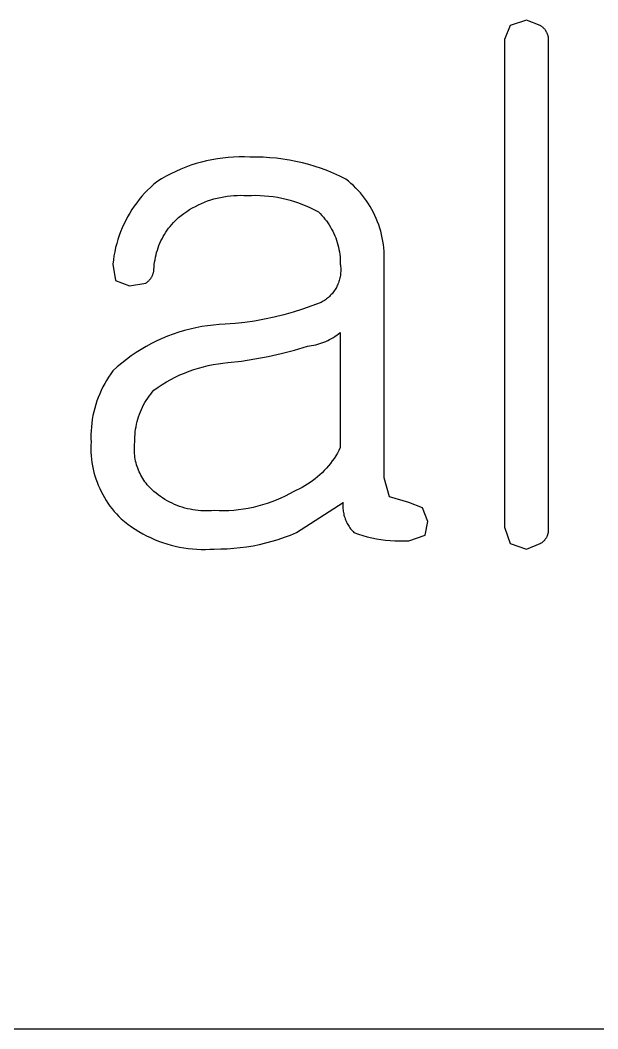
# Model space of a CAD drawing. Header units: millimetres. Extents: x 3033 to 5773, y 123 to 1487.
# Drawn here: x 4012.39 to 4023.26, y 160.35 to 179.32 of the extents above; entities that cross this region are included whole.
import ezdxf

# ---------------------------------------------------------------- set-up
doc = ezdxf.new("R2010")
doc.units = ezdxf.units.MM
doc.header["$MEASUREMENT"] = 0
doc.layers.add('TEX', color=70, linetype='Continuous')

msp = doc.modelspace()

# ---------------------------------------------------------------- linework, layer by layer
at = {"layer": 'TEX'}
for p, q in [((4021.92, 179.324), (4021.611, 179.221)), ((4022.178, 179.221), (4021.92, 179.324)), ((4021.611, 179.221), (4021.508, 178.963)), ((4022.187, 179.215), (4022.178, 179.221)), ((4022.196, 179.209), (4022.187, 179.215)), ((4022.205, 179.203), (4022.196, 179.209)), ((4022.214, 179.197), (4022.205, 179.203)), ((4022.222, 179.19), (4022.214, 179.197)), ((4022.231, 179.183), (4022.222, 179.19)), ((4022.239, 179.176), (4022.231, 179.183)), ((4022.246, 179.168), (4022.239, 179.176)), ((4022.254, 179.16), (4022.246, 179.168)), ((4022.261, 179.152), (4022.254, 179.16)), ((4022.268, 179.144), (4022.261, 179.152)), ((4022.274, 179.135), (4022.268, 179.144)), ((4022.28, 179.127), (4022.274, 179.135)), ((4021.508, 178.963), (4021.508, 169.788)), ((4022.286, 179.118), (4022.28, 179.127)), ((4022.292, 179.109), (4022.286, 179.118)), ((4022.297, 179.099), (4022.292, 179.109)), ((4022.302, 179.09), (4022.297, 179.099)), ((4022.307, 179.08), (4022.302, 179.09)), ((4022.311, 179.07), (4022.307, 179.08)), ((4022.315, 179.06), (4022.311, 179.07)), ((4022.319, 179.05), (4022.315, 179.06)), ((4022.322, 179.04), (4022.319, 179.05)), ((4022.325, 179.029), (4022.322, 179.04)), ((4022.328, 179.019), (4022.325, 179.029)), ((4022.33, 179.008), (4022.328, 179.019)), ((4022.332, 178.997), (4022.33, 179.008)), ((4022.333, 178.987), (4022.332, 178.997)), ((4022.334, 178.976), (4022.333, 178.987)), ((4022.335, 178.965), (4022.334, 178.976)), ((4022.335, 178.955), (4022.335, 178.965)), ((4022.335, 178.944), (4022.335, 178.955)), ((4022.335, 178.933), (4022.335, 178.944)), ((4022.333, 178.912), (4022.334, 178.922)), ((4022.333, 169.736), (4022.333, 178.912)), ((4022.334, 178.922), (4022.335, 178.933)), ((4015.901, 176.677), (4015.801, 176.653)), ((4016.001, 176.698), (4015.901, 176.677)), ((4016.102, 176.716), (4016.001, 176.698)), ((4016.203, 176.73), (4016.102, 176.716)), ((4016.305, 176.74), (4016.203, 176.73)), ((4016.407, 176.747), (4016.305, 176.74)), ((4016.51, 176.751), (4016.407, 176.747)), ((4016.612, 176.75), (4016.51, 176.751)), ((4016.714, 176.747), (4016.612, 176.75)), ((4016.839, 176.748), (4016.714, 176.747)), ((4016.964, 176.745), (4016.839, 176.748)), ((4017.088, 176.737), (4016.964, 176.745)), ((4017.212, 176.726), (4017.088, 176.737)), ((4017.336, 176.711), (4017.212, 176.726)), ((4017.459, 176.691), (4017.336, 176.711)), ((4017.581, 176.667), (4017.459, 176.691)), ((4017.703, 176.64), (4017.581, 176.667)), ((4015.32, 176.48), (4015.228, 176.435)), ((4015.414, 176.521), (4015.32, 176.48)), ((4015.509, 176.559), (4015.414, 176.521)), ((4015.605, 176.594), (4015.509, 176.559)), ((4015.703, 176.625), (4015.605, 176.594)), ((4015.801, 176.653), (4015.703, 176.625)), ((4017.823, 176.608), (4017.703, 176.64)), ((4017.943, 176.572), (4017.823, 176.608)), ((4018.061, 176.532), (4017.943, 176.572)), ((4018.178, 176.488), (4018.061, 176.532)), ((4018.293, 176.441), (4018.178, 176.488)), ((4015.049, 176.337), (4014.962, 176.283)), ((4015.138, 176.387), (4015.049, 176.337)), ((4015.228, 176.435), (4015.138, 176.387)), ((4018.407, 176.389), (4018.293, 176.441)), ((4018.518, 176.334), (4018.407, 176.389)), ((4018.568, 176.295), (4018.518, 176.334)), ((4018.616, 176.253), (4018.568, 176.295)), ((4014.788, 176.125), (4014.734, 176.068)), ((4014.844, 176.179), (4014.788, 176.125)), ((4014.902, 176.232), (4014.844, 176.179)), ((4014.962, 176.283), (4014.902, 176.232)), ((4018.662, 176.211), (4018.616, 176.253)), ((4018.708, 176.166), (4018.662, 176.211)), ((4018.751, 176.12), (4018.708, 176.166)), ((4018.793, 176.073), (4018.751, 176.12)), ((4014.632, 175.95), (4014.584, 175.888)), ((4014.682, 176.01), (4014.632, 175.95)), ((4014.734, 176.068), (4014.682, 176.01)), ((4015.86, 175.899), (4015.919, 175.922)), ((4015.919, 175.922), (4015.979, 175.942)), ((4015.979, 175.942), (4016.039, 175.96)), ((4016.039, 175.96), (4016.1, 175.976)), ((4016.1, 175.976), (4016.162, 175.99)), ((4016.162, 175.99), (4016.223, 176.002)), ((4016.223, 176.002), (4016.286, 176.012)), ((4016.286, 176.012), (4016.348, 176.019)), ((4016.348, 176.019), (4016.411, 176.025)), ((4016.411, 176.025), (4016.474, 176.028)), ((4016.474, 176.028), (4016.537, 176.029)), ((4016.537, 176.029), (4016.6, 176.028)), ((4016.6, 176.028), (4016.663, 176.025)), ((4016.663, 176.025), (4016.745, 176.028)), ((4016.745, 176.028), (4016.827, 176.029)), ((4016.827, 176.029), (4016.909, 176.027)), ((4016.909, 176.027), (4016.99, 176.022)), ((4016.99, 176.022), (4017.072, 176.014)), ((4017.072, 176.014), (4017.153, 176.004)), ((4017.153, 176.004), (4017.234, 175.991)), ((4017.234, 175.991), (4017.315, 175.975)), ((4017.315, 175.975), (4017.395, 175.956)), ((4017.395, 175.956), (4017.474, 175.935)), ((4017.474, 175.935), (4017.552, 175.912)), ((4017.552, 175.912), (4017.63, 175.885)), ((4018.834, 176.024), (4018.793, 176.073)), ((4018.872, 175.974), (4018.834, 176.024)), ((4018.909, 175.923), (4018.872, 175.974)), ((4018.944, 175.87), (4018.909, 175.923)), ((4014.495, 175.76), (4014.453, 175.694)), ((4014.538, 175.825), (4014.495, 175.76)), ((4014.584, 175.888), (4014.538, 175.825)), ((4015.474, 175.689), (4015.526, 175.725)), ((4015.526, 175.725), (4015.579, 175.759)), ((4015.579, 175.759), (4015.633, 175.791)), ((4015.633, 175.791), (4015.689, 175.821)), ((4015.689, 175.821), (4015.745, 175.849)), ((4015.745, 175.849), (4015.802, 175.875)), ((4015.802, 175.875), (4015.86, 175.899)), ((4017.63, 175.885), (4017.707, 175.856)), ((4017.707, 175.856), (4017.783, 175.825)), ((4017.783, 175.825), (4017.857, 175.791)), ((4017.857, 175.791), (4017.931, 175.755)), ((4017.931, 175.755), (4018.003, 175.716)), ((4018.978, 175.816), (4018.944, 175.87)), ((4019.009, 175.761), (4018.978, 175.816)), ((4019.039, 175.705), (4019.009, 175.761)), ((4014.377, 175.557), (4014.343, 175.487)), ((4014.414, 175.626), (4014.377, 175.557)), ((4014.453, 175.694), (4014.414, 175.626)), ((4015.274, 175.516), (4015.306, 175.549)), ((4015.306, 175.549), (4015.34, 175.581)), ((4015.34, 175.581), (4015.374, 175.613)), ((4015.374, 175.613), (4015.423, 175.652)), ((4015.423, 175.652), (4015.474, 175.689)), ((4018.003, 175.716), (4018.035, 175.684)), ((4018.035, 175.684), (4018.067, 175.651)), ((4018.067, 175.651), (4018.097, 175.617)), ((4018.097, 175.617), (4018.126, 175.582)), ((4018.126, 175.582), (4018.154, 175.546)), ((4018.154, 175.546), (4018.181, 175.509)), ((4019.067, 175.649), (4019.039, 175.705)), ((4019.093, 175.591), (4019.067, 175.649)), ((4019.116, 175.532), (4019.093, 175.591)), ((4019.138, 175.473), (4019.116, 175.532)), ((4014.281, 175.343), (4014.254, 175.27)), ((4014.311, 175.415), (4014.281, 175.343)), ((4014.343, 175.487), (4014.311, 175.415)), ((4015.131, 175.333), (4015.157, 175.371)), ((4015.157, 175.371), (4015.185, 175.409)), ((4015.185, 175.409), (4015.213, 175.445)), ((4015.213, 175.445), (4015.243, 175.481)), ((4015.243, 175.481), (4015.274, 175.516)), ((4018.181, 175.509), (4018.206, 175.471)), ((4018.206, 175.471), (4018.23, 175.432)), ((4018.23, 175.432), (4018.253, 175.392)), ((4018.253, 175.392), (4018.274, 175.352)), ((4018.274, 175.352), (4018.294, 175.311)), ((4019.158, 175.412), (4019.138, 175.473)), ((4019.176, 175.352), (4019.158, 175.412)), ((4019.191, 175.29), (4019.176, 175.352)), ((4014.23, 175.195), (4014.208, 175.12)), ((4014.254, 175.27), (4014.23, 175.195)), ((4015.021, 175.129), (4015.041, 175.171)), ((4015.041, 175.171), (4015.061, 175.213)), ((4015.061, 175.213), (4015.083, 175.253)), ((4015.083, 175.253), (4015.107, 175.294)), ((4015.107, 175.294), (4015.131, 175.333)), ((4018.294, 175.311), (4018.312, 175.269)), ((4018.312, 175.269), (4018.329, 175.227)), ((4018.329, 175.227), (4018.344, 175.184)), ((4018.344, 175.184), (4018.358, 175.141)), ((4019.205, 175.229), (4019.191, 175.29)), ((4019.216, 175.166), (4019.205, 175.229)), ((4019.226, 175.104), (4019.216, 175.166)), ((4014.172, 174.968), (4014.157, 174.891)), ((4014.188, 175.045), (4014.172, 174.968)), ((4014.208, 175.12), (4014.188, 175.045)), ((4014.959, 174.954), (4014.973, 174.998)), ((4014.973, 174.998), (4014.987, 175.042)), ((4014.987, 175.042), (4015.004, 175.086)), ((4015.004, 175.086), (4015.021, 175.129)), ((4018.358, 175.141), (4018.371, 175.097)), ((4018.371, 175.097), (4018.382, 175.053)), ((4018.382, 175.053), (4018.391, 175.008)), ((4018.391, 175.008), (4018.399, 174.963)), ((4018.399, 174.963), (4018.406, 174.918)), ((4019.233, 175.041), (4019.226, 175.104)), ((4019.238, 174.978), (4019.233, 175.041)), ((4019.241, 174.914), (4019.238, 174.978)), ((4014.146, 174.814), (4014.137, 174.736)), ((4014.157, 174.891), (4014.146, 174.814)), ((4014.916, 174.726), (4014.922, 174.772)), ((4014.922, 174.772), (4014.929, 174.818)), ((4014.929, 174.818), (4014.938, 174.863)), ((4014.938, 174.863), (4014.948, 174.909)), ((4014.948, 174.909), (4014.959, 174.954)), ((4018.406, 174.918), (4018.41, 174.873)), ((4018.41, 174.873), (4018.414, 174.827)), ((4018.414, 174.827), (4018.415, 174.782)), ((4018.415, 174.782), (4018.415, 174.736)), ((4019.24, 174.788), (4019.241, 174.851)), ((4019.24, 170.716), (4019.24, 174.788)), ((4019.241, 174.851), (4019.241, 174.914)), ((4014.137, 174.736), (4014.188, 174.427)), ((4014.899, 174.575), (4014.902, 174.586)), ((4014.902, 174.586), (4014.905, 174.598)), ((4014.905, 174.598), (4014.907, 174.61)), ((4014.907, 174.61), (4014.909, 174.621)), ((4014.909, 174.621), (4014.91, 174.633)), ((4014.91, 174.633), (4014.912, 174.68)), ((4014.912, 174.68), (4014.916, 174.726)), ((4018.415, 174.736), (4018.419, 174.713)), ((4018.419, 174.713), (4018.421, 174.689)), ((4018.421, 174.689), (4018.423, 174.665)), ((4018.424, 174.593), (4018.422, 174.569)), ((4018.423, 174.665), (4018.424, 174.641)), ((4018.424, 174.641), (4018.424, 174.617)), ((4018.424, 174.617), (4018.424, 174.593)), ((4014.188, 174.427), (4014.446, 174.324)), ((4014.765, 174.382), (4014.775, 174.389)), ((4014.775, 174.389), (4014.784, 174.397)), ((4014.784, 174.397), (4014.793, 174.405)), ((4014.793, 174.405), (4014.802, 174.413)), ((4014.802, 174.413), (4014.811, 174.421)), ((4014.811, 174.421), (4014.819, 174.43)), ((4014.819, 174.43), (4014.827, 174.439)), ((4014.827, 174.439), (4014.834, 174.448)), ((4014.834, 174.448), (4014.842, 174.457)), ((4014.842, 174.457), (4014.849, 174.467)), ((4014.849, 174.467), (4014.855, 174.477)), ((4014.855, 174.477), (4014.862, 174.487)), ((4014.862, 174.487), (4014.868, 174.497)), ((4014.868, 174.497), (4014.873, 174.508)), ((4014.873, 174.508), (4014.879, 174.519)), ((4014.879, 174.519), (4014.883, 174.529)), ((4014.883, 174.529), (4014.888, 174.541)), ((4014.888, 174.541), (4014.892, 174.552)), ((4014.892, 174.552), (4014.896, 174.563)), ((4014.896, 174.563), (4014.899, 174.575)), ((4018.389, 174.405), (4018.381, 174.383)), ((4018.396, 174.428), (4018.389, 174.405)), ((4018.402, 174.451), (4018.396, 174.428)), ((4018.408, 174.474), (4018.402, 174.451)), ((4018.413, 174.498), (4018.408, 174.474)), ((4018.417, 174.522), (4018.413, 174.498)), ((4018.42, 174.545), (4018.417, 174.522)), ((4018.422, 174.569), (4018.42, 174.545)), ((4014.446, 174.324), (4014.755, 174.375)), ((4014.755, 174.375), (4014.765, 174.382)), ((4018.289, 174.215), (4018.275, 174.196)), ((4018.303, 174.234), (4018.289, 174.215)), ((4018.317, 174.254), (4018.303, 174.234)), ((4018.329, 174.275), (4018.317, 174.254)), ((4018.341, 174.296), (4018.329, 174.275)), ((4018.352, 174.317), (4018.341, 174.296)), ((4018.362, 174.338), (4018.352, 174.317)), ((4018.372, 174.36), (4018.362, 174.338)), ((4018.381, 174.383), (4018.372, 174.36)), ((4018.054, 174.015), (4017.881, 173.947)), ((4018.075, 174.026), (4018.054, 174.015)), ((4018.096, 174.038), (4018.075, 174.026)), ((4018.116, 174.051), (4018.096, 174.038)), ((4018.136, 174.065), (4018.116, 174.051)), ((4018.155, 174.079), (4018.136, 174.065)), ((4018.174, 174.094), (4018.155, 174.079)), ((4018.192, 174.109), (4018.174, 174.094)), ((4018.21, 174.125), (4018.192, 174.109)), ((4018.227, 174.142), (4018.21, 174.125)), ((4018.244, 174.16), (4018.227, 174.142)), ((4018.26, 174.177), (4018.244, 174.16)), ((4018.275, 174.196), (4018.26, 174.177)), ((4017.529, 173.83), (4017.35, 173.78)), ((4017.706, 173.886), (4017.529, 173.83)), ((4017.881, 173.947), (4017.706, 173.886)), ((4016.62, 173.638), (4016.436, 173.617)), ((4016.804, 173.664), (4016.62, 173.638)), ((4016.987, 173.697), (4016.804, 173.664)), ((4017.169, 173.736), (4016.987, 173.697)), ((4017.35, 173.78), (4017.169, 173.736)), ((4015.375, 173.452), (4015.269, 173.417)), ((4015.482, 173.484), (4015.375, 173.452)), ((4015.589, 173.512), (4015.482, 173.484)), ((4015.698, 173.537), (4015.589, 173.512)), ((4015.808, 173.558), (4015.698, 173.537)), ((4015.918, 173.574), (4015.808, 173.558)), ((4016.028, 173.587), (4015.918, 173.574)), ((4016.139, 173.597), (4016.028, 173.587)), ((4016.25, 173.602), (4016.139, 173.597)), ((4016.436, 173.617), (4016.25, 173.602)), ((4018.384, 173.423), (4018.415, 173.448)), ((4018.415, 173.448), (4018.415, 171.283)), ((4014.961, 173.289), (4014.861, 173.239)), ((4015.062, 173.335), (4014.961, 173.289)), ((4015.165, 173.378), (4015.062, 173.335)), ((4015.269, 173.417), (4015.165, 173.378)), ((4018.031, 173.239), (4018.069, 173.252)), ((4018.069, 173.252), (4018.106, 173.266)), ((4018.106, 173.266), (4018.143, 173.281)), ((4018.143, 173.281), (4018.18, 173.298)), ((4018.18, 173.298), (4018.215, 173.316)), ((4018.215, 173.316), (4018.251, 173.335)), ((4018.251, 173.335), (4018.285, 173.355)), ((4018.285, 173.355), (4018.319, 173.376)), ((4018.319, 173.376), (4018.352, 173.399)), ((4018.352, 173.399), (4018.384, 173.423)), ((4014.573, 173.07), (4014.481, 173.008)), ((4014.667, 173.13), (4014.573, 173.07)), ((4014.763, 173.186), (4014.667, 173.13)), ((4014.861, 173.239), (4014.763, 173.186)), ((4017.306, 173.053), (4017.552, 173.117)), ((4017.552, 173.117), (4017.797, 173.19)), ((4017.797, 173.19), (4017.836, 173.195)), ((4017.836, 173.195), (4017.876, 173.201)), ((4017.876, 173.201), (4017.915, 173.208)), ((4017.915, 173.208), (4017.954, 173.217)), ((4017.954, 173.217), (4017.993, 173.227)), ((4017.993, 173.227), (4018.031, 173.239)), ((4014.304, 172.873), (4014.219, 172.801)), ((4014.392, 172.942), (4014.304, 172.873)), ((4014.481, 173.008), (4014.392, 172.942)), ((4016.115, 172.86), (4016.208, 172.872)), ((4016.208, 172.872), (4016.302, 172.881)), ((4016.302, 172.881), (4016.555, 172.911)), ((4016.555, 172.911), (4016.807, 172.95)), ((4016.807, 172.95), (4017.057, 172.997)), ((4017.057, 172.997), (4017.306, 173.053)), ((4014.137, 172.726), (4014.095, 172.668)), ((4014.219, 172.801), (4014.137, 172.726)), ((4015.396, 172.649), (4015.483, 172.686)), ((4015.483, 172.686), (4015.57, 172.72)), ((4015.57, 172.72), (4015.659, 172.751)), ((4015.659, 172.751), (4015.748, 172.779)), ((4015.748, 172.779), (4015.839, 172.804)), ((4015.839, 172.804), (4015.93, 172.826)), ((4015.93, 172.826), (4016.022, 172.844)), ((4016.022, 172.844), (4016.115, 172.86)), ((4014.017, 172.548), (4013.982, 172.486)), ((4014.055, 172.609), (4014.017, 172.548)), ((4014.095, 172.668), (4014.055, 172.609)), ((4015.065, 172.471), (4015.146, 172.52)), ((4015.146, 172.52), (4015.228, 172.565)), ((4015.228, 172.565), (4015.311, 172.608)), ((4015.311, 172.608), (4015.396, 172.649)), ((4013.917, 172.358), (4013.888, 172.293)), ((4013.948, 172.423), (4013.917, 172.358)), ((4013.982, 172.486), (4013.948, 172.423)), ((4014.848, 172.291), (4014.878, 172.328)), ((4014.878, 172.328), (4014.91, 172.365)), ((4014.91, 172.365), (4014.987, 172.419)), ((4014.987, 172.419), (4015.065, 172.471)), ((4013.837, 172.16), (4013.814, 172.092)), ((4013.861, 172.227), (4013.837, 172.16)), ((4013.888, 172.293), (4013.861, 172.227)), ((4014.715, 172.087), (4014.739, 172.13)), ((4014.739, 172.13), (4014.764, 172.171)), ((4014.764, 172.171), (4014.791, 172.212)), ((4014.791, 172.212), (4014.818, 172.252)), ((4014.818, 172.252), (4014.848, 172.291)), ((4013.777, 171.954), (4013.762, 171.884)), ((4013.794, 172.023), (4013.777, 171.954)), ((4013.814, 172.092), (4013.794, 172.023)), ((4014.636, 171.91), (4014.653, 171.955)), ((4014.653, 171.955), (4014.673, 172)), ((4014.673, 172), (4014.693, 172.044)), ((4014.693, 172.044), (4014.715, 172.087)), ((4013.739, 171.743), (4013.731, 171.672)), ((4013.749, 171.813), (4013.739, 171.743)), ((4013.762, 171.884), (4013.749, 171.813)), ((4014.581, 171.724), (4014.593, 171.771)), ((4014.593, 171.771), (4014.605, 171.818)), ((4014.605, 171.818), (4014.62, 171.864)), ((4014.62, 171.864), (4014.636, 171.91)), ((4013.726, 171.6), (4013.723, 171.529)), ((4013.731, 171.672), (4013.726, 171.6)), ((4014.553, 171.531), (4014.558, 171.58)), ((4014.558, 171.58), (4014.564, 171.628)), ((4014.564, 171.628), (4014.572, 171.676)), ((4014.572, 171.676), (4014.581, 171.724)), ((4013.725, 171.386), (4013.722, 171.322)), ((4013.723, 171.529), (4013.723, 171.457)), ((4013.723, 171.457), (4013.725, 171.386)), ((4014.545, 171.35), (4014.549, 171.386)), ((4014.549, 171.434), (4014.55, 171.483)), ((4014.549, 171.386), (4014.549, 171.434)), ((4014.55, 171.483), (4014.553, 171.531)), ((4013.722, 171.322), (4013.722, 171.258)), ((4013.722, 171.258), (4013.724, 171.194)), ((4013.724, 171.194), (4013.728, 171.13)), ((4014.541, 171.279), (4014.543, 171.314)), ((4014.541, 171.243), (4014.541, 171.279)), ((4014.542, 171.207), (4014.541, 171.243)), ((4014.544, 171.171), (4014.542, 171.207)), ((4014.543, 171.314), (4014.545, 171.35)), ((4014.548, 171.136), (4014.544, 171.171)), ((4018.36, 171.179), (4018.33, 171.129)), ((4018.389, 171.231), (4018.36, 171.179)), ((4018.415, 171.283), (4018.389, 171.231)), ((4013.728, 171.13), (4013.734, 171.066)), ((4013.734, 171.066), (4013.743, 171.003)), ((4013.743, 171.003), (4013.753, 170.94)), ((4014.552, 171.1), (4014.548, 171.136)), ((4014.558, 171.065), (4014.552, 171.1)), ((4014.565, 171.03), (4014.558, 171.065)), ((4014.573, 170.995), (4014.565, 171.03)), ((4014.583, 170.961), (4014.573, 170.995)), ((4018.229, 170.985), (4018.193, 170.94)), ((4018.264, 171.032), (4018.229, 170.985)), ((4018.298, 171.08), (4018.264, 171.032)), ((4018.33, 171.129), (4018.298, 171.08)), ((4013.753, 170.94), (4013.766, 170.877)), ((4013.766, 170.877), (4013.781, 170.815)), ((4013.781, 170.815), (4013.798, 170.753)), ((4014.594, 170.926), (4014.583, 170.961)), ((4014.605, 170.893), (4014.594, 170.926)), ((4014.618, 170.859), (4014.605, 170.893)), ((4014.632, 170.826), (4014.618, 170.859)), ((4014.648, 170.794), (4014.632, 170.826)), ((4014.664, 170.762), (4014.648, 170.794)), ((4018.073, 170.811), (4018.031, 170.771)), ((4018.114, 170.853), (4018.073, 170.811)), ((4018.154, 170.895), (4018.114, 170.853)), ((4018.193, 170.94), (4018.154, 170.895)), ((4013.798, 170.753), (4013.818, 170.692)), ((4013.818, 170.692), (4013.839, 170.632)), ((4013.839, 170.632), (4013.862, 170.573)), ((4014.681, 170.731), (4014.664, 170.762)), ((4014.7, 170.7), (4014.681, 170.731)), ((4014.719, 170.67), (4014.7, 170.7)), ((4014.74, 170.641), (4014.719, 170.67)), ((4014.762, 170.612), (4014.74, 170.641)), ((4014.784, 170.585), (4014.762, 170.612)), ((4017.847, 170.626), (4017.798, 170.593)), ((4017.895, 170.66), (4017.847, 170.626)), ((4017.941, 170.695), (4017.895, 170.66)), ((4017.987, 170.732), (4017.941, 170.695)), ((4018.031, 170.771), (4017.987, 170.732)), ((4019.343, 170.355), (4019.24, 170.716)), ((4013.862, 170.573), (4013.888, 170.514)), ((4013.888, 170.514), (4013.915, 170.456)), ((4013.915, 170.456), (4013.945, 170.399)), ((4014.807, 170.558), (4014.784, 170.585)), ((4014.832, 170.531), (4014.807, 170.558)), ((4014.857, 170.506), (4014.832, 170.531)), ((4014.883, 170.481), (4014.857, 170.506)), ((4014.91, 170.458), (4014.883, 170.481)), ((4014.949, 170.425), (4014.91, 170.458)), ((4014.989, 170.394), (4014.949, 170.425)), ((4017.459, 170.413), (4017.377, 170.371)), ((4017.539, 170.458), (4017.459, 170.413)), ((4017.593, 170.481), (4017.539, 170.458)), ((4017.645, 170.507), (4017.593, 170.481)), ((4017.697, 170.534), (4017.645, 170.507)), ((4017.748, 170.563), (4017.697, 170.534)), ((4017.798, 170.593), (4017.748, 170.563)), ((4013.945, 170.399), (4013.976, 170.343)), ((4013.976, 170.343), (4014.009, 170.289)), ((4014.009, 170.289), (4014.044, 170.235)), ((4014.044, 170.235), (4014.081, 170.183)), ((4015.03, 170.364), (4014.989, 170.394)), ((4015.073, 170.335), (4015.03, 170.364)), ((4015.116, 170.308), (4015.073, 170.335)), ((4015.16, 170.282), (4015.116, 170.308)), ((4015.205, 170.258), (4015.16, 170.282)), ((4015.25, 170.235), (4015.205, 170.258)), ((4015.297, 170.214), (4015.25, 170.235)), ((4015.344, 170.195), (4015.297, 170.214)), ((4017.038, 170.231), (4016.951, 170.204)), ((4017.125, 170.262), (4017.038, 170.231)), ((4017.21, 170.295), (4017.125, 170.262)), ((4017.294, 170.332), (4017.21, 170.295)), ((4017.377, 170.371), (4017.294, 170.332)), ((4017.591, 169.685), (4018.467, 170.252)), ((4018.465, 170.228), (4018.464, 170.204)), ((4018.467, 170.252), (4018.465, 170.228)), ((4019.704, 170.252), (4019.343, 170.355)), ((4019.962, 170.149), (4019.704, 170.252)), ((4014.081, 170.183), (4014.12, 170.132)), ((4014.12, 170.132), (4014.16, 170.082)), ((4014.16, 170.082), (4014.203, 170.034)), ((4014.203, 170.034), (4014.246, 169.988)), ((4015.392, 170.177), (4015.344, 170.195)), ((4015.44, 170.161), (4015.392, 170.177)), ((4015.489, 170.146), (4015.44, 170.161)), ((4015.538, 170.133), (4015.489, 170.146)), ((4015.588, 170.122), (4015.538, 170.133)), ((4015.638, 170.112), (4015.588, 170.122)), ((4015.688, 170.104), (4015.638, 170.112)), ((4015.739, 170.098), (4015.688, 170.104)), ((4015.79, 170.094), (4015.739, 170.098)), ((4015.84, 170.091), (4015.79, 170.094)), ((4015.891, 170.09), (4015.84, 170.091)), ((4015.942, 170.09), (4015.891, 170.09)), ((4015.993, 170.093), (4015.942, 170.09)), ((4016.044, 170.097), (4015.993, 170.093)), ((4016.136, 170.094), (4016.044, 170.097)), ((4016.228, 170.093), (4016.136, 170.094)), ((4016.319, 170.096), (4016.228, 170.093)), ((4016.411, 170.102), (4016.319, 170.096)), ((4016.502, 170.112), (4016.411, 170.102)), ((4016.593, 170.124), (4016.502, 170.112)), ((4016.683, 170.139), (4016.593, 170.124)), ((4016.773, 170.158), (4016.683, 170.139)), ((4016.862, 170.179), (4016.773, 170.158)), ((4016.951, 170.204), (4016.862, 170.179)), ((4018.464, 170.204), (4018.464, 170.18)), ((4018.464, 170.18), (4018.464, 170.156)), ((4018.464, 170.156), (4018.466, 170.132)), ((4018.466, 170.132), (4018.468, 170.108)), ((4018.468, 170.108), (4018.471, 170.084)), ((4018.471, 170.084), (4018.475, 170.061)), ((4018.475, 170.061), (4018.48, 170.037)), ((4018.48, 170.037), (4018.485, 170.014)), ((4020.065, 169.891), (4019.962, 170.149)), ((4014.246, 169.988), (4014.292, 169.942)), ((4014.292, 169.942), (4014.355, 169.89)), ((4014.355, 169.89), (4014.42, 169.84)), ((4014.42, 169.84), (4014.487, 169.792)), ((4018.485, 170.014), (4018.491, 169.991)), ((4018.491, 169.991), (4018.498, 169.968)), ((4018.498, 169.968), (4018.506, 169.945)), ((4018.506, 169.945), (4018.515, 169.923)), ((4018.515, 169.923), (4018.524, 169.901)), ((4018.524, 169.901), (4018.534, 169.879)), ((4018.534, 169.879), (4018.545, 169.857)), ((4018.545, 169.857), (4018.556, 169.836)), ((4018.556, 169.836), (4018.569, 169.816)), ((4020.013, 169.633), (4020.065, 169.891)), ((4014.487, 169.792), (4014.555, 169.747)), ((4014.555, 169.747), (4014.625, 169.704)), ((4014.625, 169.704), (4014.697, 169.663)), ((4014.697, 169.663), (4014.77, 169.625)), ((4017.478, 169.638), (4017.591, 169.685)), ((4018.569, 169.816), (4018.582, 169.796)), ((4018.582, 169.796), (4018.595, 169.776)), ((4018.595, 169.776), (4018.61, 169.757)), ((4018.61, 169.757), (4018.624, 169.738)), ((4018.624, 169.738), (4018.64, 169.72)), ((4018.64, 169.72), (4018.656, 169.702)), ((4018.656, 169.702), (4018.673, 169.685)), ((4018.673, 169.685), (4018.756, 169.656)), ((4018.756, 169.656), (4018.839, 169.629)), ((4021.508, 169.788), (4021.611, 169.479)), ((4022.318, 169.642), (4022.321, 169.651)), ((4022.321, 169.651), (4022.324, 169.66)), ((4022.324, 169.66), (4022.326, 169.67)), ((4022.326, 169.67), (4022.328, 169.679)), ((4022.328, 169.679), (4022.33, 169.688)), ((4022.33, 169.688), (4022.331, 169.698)), ((4022.331, 169.698), (4022.332, 169.708)), ((4022.332, 169.717), (4022.333, 169.727)), ((4022.332, 169.708), (4022.332, 169.717)), ((4022.333, 169.727), (4022.333, 169.736)), ((4014.77, 169.625), (4014.844, 169.589)), ((4014.844, 169.589), (4014.919, 169.556)), ((4014.919, 169.556), (4014.995, 169.525)), ((4014.995, 169.525), (4015.072, 169.497)), ((4015.072, 169.497), (4015.151, 169.472)), ((4015.151, 169.472), (4015.23, 169.449)), ((4016.774, 169.437), (4016.894, 169.461)), ((4016.894, 169.461), (4017.013, 169.489)), ((4017.013, 169.489), (4017.131, 169.52)), ((4017.131, 169.52), (4017.247, 169.556)), ((4017.247, 169.556), (4017.363, 169.595)), ((4017.363, 169.595), (4017.478, 169.638)), ((4018.839, 169.629), (4018.923, 169.606)), ((4018.923, 169.606), (4019.008, 169.586)), ((4019.008, 169.586), (4019.094, 169.568)), ((4019.094, 169.568), (4019.18, 169.554)), ((4019.18, 169.554), (4019.267, 169.542)), ((4019.267, 169.542), (4019.354, 169.534)), ((4019.354, 169.534), (4019.442, 169.528)), ((4019.442, 169.528), (4019.529, 169.526)), ((4019.529, 169.526), (4019.616, 169.527)), ((4019.616, 169.527), (4019.704, 169.53)), ((4019.704, 169.53), (4020.013, 169.633)), ((4021.611, 169.479), (4021.92, 169.375)), ((4021.92, 169.375), (4022.178, 169.479)), ((4022.178, 169.479), (4022.187, 169.483)), ((4022.187, 169.483), (4022.195, 169.488)), ((4022.195, 169.488), (4022.203, 169.493)), ((4022.203, 169.493), (4022.211, 169.498)), ((4022.211, 169.498), (4022.219, 169.504)), ((4022.219, 169.504), (4022.226, 169.51)), ((4022.226, 169.51), (4022.234, 169.516)), ((4022.234, 169.516), (4022.241, 169.522)), ((4022.241, 169.522), (4022.248, 169.529)), ((4022.248, 169.529), (4022.255, 169.536)), ((4022.255, 169.536), (4022.261, 169.543)), ((4022.261, 169.543), (4022.267, 169.55)), ((4022.267, 169.55), (4022.273, 169.558)), ((4022.273, 169.558), (4022.279, 169.565)), ((4022.279, 169.565), (4022.285, 169.573)), ((4022.285, 169.573), (4022.29, 169.581)), ((4022.29, 169.581), (4022.295, 169.589)), ((4022.295, 169.589), (4022.3, 169.598)), ((4022.3, 169.598), (4022.304, 169.606)), ((4022.304, 169.606), (4022.308, 169.615)), ((4022.308, 169.615), (4022.312, 169.624)), ((4022.312, 169.624), (4022.315, 169.633)), ((4022.315, 169.633), (4022.318, 169.642)), ((4015.23, 169.449), (4015.309, 169.429)), ((4015.309, 169.429), (4015.39, 169.412)), ((4015.39, 169.412), (4015.471, 169.398)), ((4015.471, 169.398), (4015.552, 169.386)), ((4015.552, 169.386), (4015.634, 169.377)), ((4015.634, 169.377), (4015.716, 169.371)), ((4015.716, 169.371), (4015.798, 169.368)), ((4015.798, 169.368), (4015.88, 169.368)), ((4015.88, 169.368), (4015.962, 169.37)), ((4015.962, 169.37), (4016.044, 169.375)), ((4016.044, 169.375), (4016.166, 169.376)), ((4016.166, 169.376), (4016.288, 169.38)), ((4016.288, 169.38), (4016.41, 169.388)), ((4016.41, 169.388), (4016.532, 169.401)), ((4016.532, 169.401), (4016.653, 169.417)), ((4016.653, 169.417), (4016.774, 169.437)), ((3033.085, 160.348), (4363.085, 160.348))]:
    msp.add_line(p, q, dxfattribs=at)

doc.saveas('drawing.dxf')
